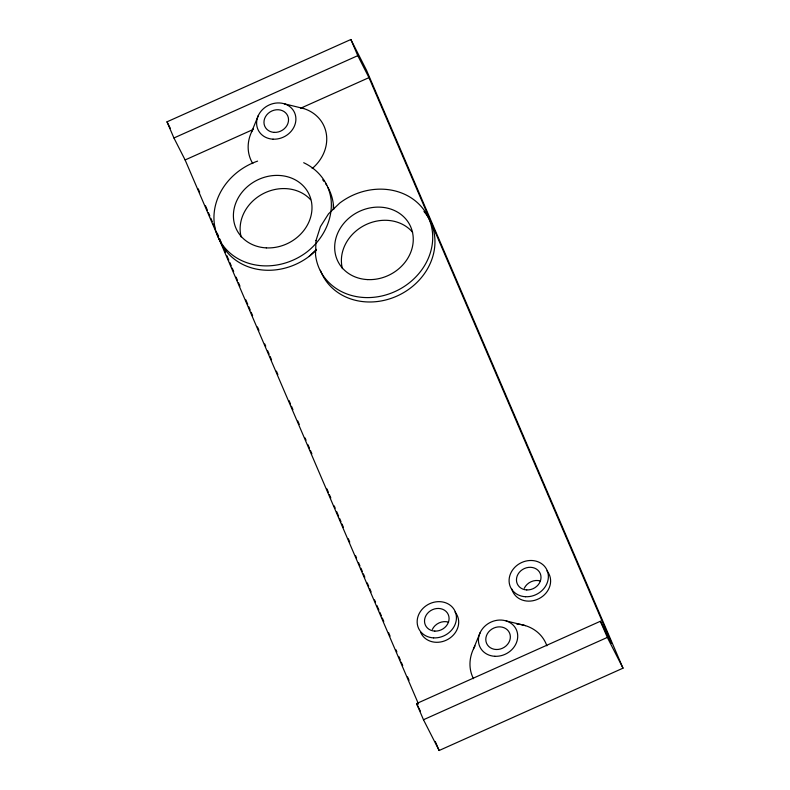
<?xml version="1.0" encoding="UTF-8"?>
<svg xmlns="http://www.w3.org/2000/svg" width="790" height="790" viewBox="0 0 790 790"><rect width="100%" height="100%" fill="white"/><g stroke="black" fill="none" stroke-linecap="round" stroke-linejoin="round"><path stroke-width="1.19" d="M333.242 209.301L333.4 204.788M251.645 131.821L258.35 115.459M473.467 648.936L480.172 632.573M309.186 256.355L316.514 249.314M418.503 704.018L185.117 159.955L173.928 137.983L166.996 121.828L350.859 39.5L366.521 70.261L623.004 668.172L439.141 750.5L423.479 719.739L416.547 703.584L600.4 621.256L611.598 643.228L368.979 77.627L357.781 55.656L350.859 39.5M173.928 137.983L357.781 55.656M185.117 159.955L253.511 129.333M300.595 108.25L368.979 77.627M423.479 719.739L607.332 637.421L623.004 668.172M284.351 103.816L303.646 108.536M506.173 620.93L525.469 625.65M166.996 121.828L170.354 128.415M416.547 703.584L420.458 711.277M600.4 621.256L607.332 637.421M198.211 188.82L199.663 192.217M205.499 205.805L207.444 210.338M208.412 212.599L209.864 215.996M210.841 218.267L212.293 221.664M213.27 223.925L214.722 227.322M217.151 232.981L218.613 236.378M219.581 238.649L221.042 242.046M224.439 249.976L225.417 252.237M226.868 255.634L228.814 260.167M229.781 262.428L231.243 265.825M232.211 268.087L233.672 271.484M236.101 277.152L237.553 280.549M238.531 282.81L239.982 286.207M245.818 299.795L247.754 304.328M248.732 306.589L250.183 309.986M251.161 312.257L252.612 315.654M257.471 326.971L258.932 330.368M264.759 343.966L265.726 346.227M267.672 350.76L269.133 354.157M270.101 356.418L271.562 359.815M276.421 371.142L277.873 374.539M289.051 400.579L290.503 403.976M291.48 406.248L292.932 409.645M297.791 420.961L299.252 424.368M305.078 437.956L306.046 440.218M307.991 444.75L309.453 448.147M310.421 450.409L311.882 453.806M326.932 488.911L328.393 492.308M329.361 494.57L330.822 497.967M334.219 505.896L335.197 508.158M336.649 511.565L338.594 516.087M339.562 518.358L341.023 521.755M341.991 524.017L343.453 527.414M348.311 538.74L349.763 542.138M355.599 555.726L356.567 557.987M358.512 562.519L359.964 565.917M360.941 568.178L362.393 571.575M363.37 573.846L364.822 577.243M367.251 582.902L368.713 586.299M369.681 588.56L371.142 591.957M374.539 599.887L375.517 602.158M376.968 605.555L378.914 610.077M379.881 612.349L381.343 615.746M382.311 618.007L383.772 621.404M388.631 632.731L390.082 636.128M395.918 649.716L396.886 651.977M398.832 656.51L400.283 659.907M401.261 662.168L402.712 665.565M407.571 676.892L409.032 680.289M435.26 741.445L439.141 750.5M342.416 268.659A40.31 35.145 -27 0 1 364.447 225.377A40.31 35.145 -27 0 1 412.617 232.28M241.148 236.951A40.31 35.145 -27 0 1 262.596 193.975A40.31 35.145 -27 0 1 310.589 199.712M524.264 588.293A12.601 10.981 -27 0 1 540.508 581.015M432.328 629.452A12.601 10.981 -27 0 1 448.582 622.174M300.476 107.687A40.31 35.145 -27 0 1 326.171 132.947A40.31 35.145 -27 0 1 312.168 168.537M252.8 163.579A40.31 35.145 -27 0 1 253.185 128.869M516.769 624.001A40.31 35.145 -27 0 1 546.868 645.825M473.477 678.689A40.31 35.145 -27 0 1 475.007 645.983M423.944 211.483A60.257 52.545 -27 0 1 402.801 293.11A60.257 52.545 -27 0 1 320.385 270.269M327.899 187.339A60.257 52.545 -27 0 1 333.686 209.439M316.405 250.005A60.257 52.545 -27 0 1 219.116 238.55M322.675 179.774A60.257 52.545 -27 0 1 324.117 181.552M325.47 183.418A60.257 52.545 -27 0 1 326.734 185.344M303.696 162.72A60.257 52.545 -27 0 1 331.168 200.393C332.857 220.509 322.537 239.726 306.945 251.961A60.257 52.545 -27 0 1 219.571 240.091A60.257 52.545 -27 0 1 257.589 161.12M546.937 570.874A20.155 17.578 -27 0 1 539.096 598.593A20.155 17.578 -27 0 1 511.841 589.063M455.01 612.033A20.155 17.578 -27 0 1 448.315 639.12A20.155 17.578 -27 0 1 420.655 632.405M316 240.535L315.506 254.647A60.257 52.545 -27 0 0 389.826 293.653A60.257 52.545 -27 0 0 426.926 214.643A60.257 52.545 -27 0 0 339.72 203.07L328.531 213.833L320.444 226.612L316 240.535M273.063 139.178A20.155 17.578 -27 0 0 294.64 112.832A20.155 17.578 -27 0 0 261.056 111.183A20.155 17.578 -27 0 0 273.063 139.178M274.258 132.384A12.601 10.981 -27 0 0 287.748 115.913A12.601 10.981 -27 0 0 266.753 114.886A12.601 10.981 -27 0 0 274.258 132.384M494.886 656.293A20.155 17.578 -27 0 0 516.462 629.946A20.155 17.578 -27 0 0 482.878 628.307A20.155 17.578 -27 0 0 494.886 656.293M496.081 649.499A12.601 10.981 -27 0 0 509.57 633.037A12.601 10.981 -27 0 0 488.576 632.01A12.601 10.981 -27 0 0 496.081 649.499M367.587 279.591A40.31 35.145 -27 0 0 410.741 226.908A40.31 35.145 -27 0 0 343.581 223.619A40.31 35.145 -27 0 0 367.587 279.591M266.319 247.882A40.31 35.145 -27 0 0 309.473 195.199A40.31 35.145 -27 0 0 242.303 191.911A40.31 35.145 -27 0 0 266.319 247.882M525.548 596.726A20.155 17.578 -27 0 0 547.115 570.38A20.155 17.578 -27 0 0 513.539 568.731A20.155 17.578 -27 0 0 525.548 596.726M526.742 589.933A12.601 10.981 -27 0 0 540.222 573.471A12.601 10.981 -27 0 0 519.237 572.444A12.601 10.981 -27 0 0 526.742 589.933M433.611 637.886A20.155 17.578 -27 0 0 455.188 611.549A20.155 17.578 -27 0 0 421.603 609.9A20.155 17.578 -27 0 0 433.611 637.886M434.806 631.101A12.601 10.981 -27 0 0 448.295 614.63A12.601 10.981 -27 0 0 427.301 613.603A12.601 10.981 -27 0 0 434.806 631.101"/></g></svg>
